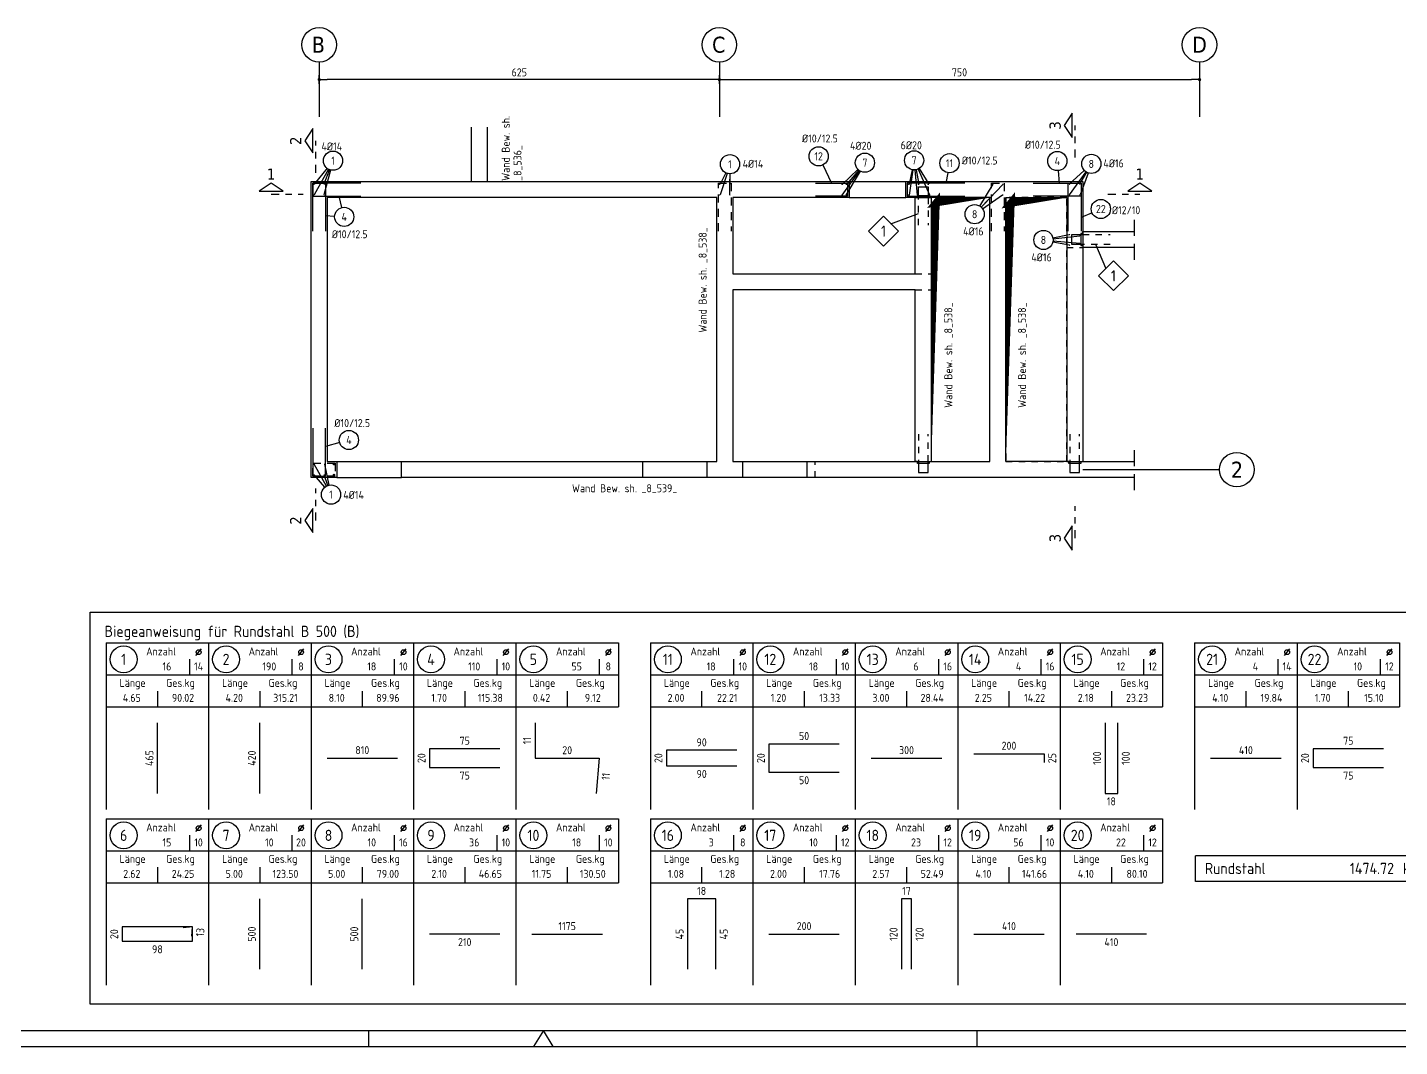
# Model space of a CAD drawing. Extents: x -17.6 to 69.1, y -6.7 to 29.7.
# Drawn here: x 17.72 to 39.15, y 0 to 15.92 of the extents above; entities that cross this region are included whole.
import ezdxf
from ezdxf.enums import TextEntityAlignment as Align

# ---------------------------------------------------------------- set-up
doc = ezdxf.new("R2010")
doc.units = 0
doc.header["$LTSCALE"] = 0.5
for name, pattern in [('AUSGEZOGEN', [1000.01, 1000, 0.01]), ('DASHDOTSMALL', [1.05, 0.5, -0.25, 0.05, -0.25]), ('DASHED', [0.75, 0.5, -0.25]), ('DOT', [0.175, 0.05, -0.125]), ('HIDDEN', [0.375, 0.25, -0.125]), ('HIDDEN2', [0.187, 0.125, -0.062]), ('STRICHPUNKT2', [0.55, 0.25, -0.125, 0.05, -0.125])]:
    doc.linetypes.add(name, pattern=pattern)
for name, color, linetype in [('1.OG', 7, 'Continuous'), ('ACHSEN', 7, 'Continuous'), ('AFU', 7, 'Continuous'), ('BETON', 7, 'Continuous'), ('DRUEBER', 7, 'Continuous'), ('grau_dunkel', 7, 'Continuous'), ('HBT', 7, 'Continuous'), ('HILFE', 7, 'Continuous'), ('MASSE', 7, 'Continuous'), ('OBJEKT', 7, 'Continuous'), ('RAHMEN', 7, 'Continuous'), ('RND', 7, 'Continuous'), ('RND_BILD', 7, 'Continuous'), ('SCHNITTE', 7, 'Continuous'), ('SFP_Achsen', 7, 'Continuous'), ('TEXT', 7, 'Continuous')]:
    doc.layers.add(name, color=color, linetype=linetype)
doc.styles.add('helv', font='tahoma.ttf')
doc.styles.add('txt', font='isocp.shx')
doc.linetypes.add('AFU_50K', pattern='A,0.15,["/",Standard,S=0.2,R=0,X=-0.01,Y=-0.1],0.07,["/",Standard,S=0.2,R=0,X=-0.01,Y=-0.1],0.15', length=0.37)
doc.dimstyles.new('DOT_I', dxfattribs={"dimscale": 0.5, "dimtxt": 0.25, "dimasz": 0.25, "dimexe": 0.1, "dimexo": 0.3, "dimgap": 0.1, "dimtad": 1, "dimdec": 3, "dimzin": 3, "dimtxsty": 'txt', "dimblk": 'DOT', "dimblk1": 'DOT', "dimblk2": 'DOT', "dimsah": 1, "dimcen": 0.1, "dimse1": 1, "dimse2": 1, "dimazin": 0, "dimtfac": 1, "dimtdec": 4, "dimtix": 1, "dimtmove": 2, "dimatfit": 3, "dimfxl": 0, "dimtvp": 1, "dimtolj": 1, "dimtzin": 0, "dimarcsym": 0})

# ---------------------------------------------------------------- blocks, each defined once
blk = doc.blocks.new('SCHN-2')
at = {"layer": 'SCHNITTE', "color": 6, "linetype": 'Continuous'}
blk.add_lwpolyline([(0.378, 0.088), (0, 0.34), (-0.378, 0.088)], close=True, dxfattribs=at)
at = {"layer": 'SCHNITTE', "color": 1, "linetype": 'DASHDOTSMALL', "style": 'helv'}
blk.add_attdef('SCHN-2', text='', height=0.35, dxfattribs=at).set_placement((0, 0.45), align=Align.CENTER)
blk = doc.blocks.new('RND_HIN')
at = {"layer": 'RND', "color": 7, "linetype": 'Continuous'}
blk.add_circle((0, 0), 0.3, dxfattribs=at)
at = {"layer": 'RND', "color": 7, "linetype": 'Continuous', "style": 'txt'}
blk.add_attdef('POSI', text='', height=0.25, dxfattribs=at).set_placement((0, 0), align=Align.MIDDLE)
blk = doc.blocks.new('DOT')
at = {"layer": 'MASSE', "color": 7, "linetype": 'Continuous'}
for p, q in [((0, 0), (-1, 0)), ((0, 0.54), (0, -0.54))]:
    blk.add_line(p, q, dxfattribs=at)
at = {"layer": 'MASSE', "color": 7, "linetype": 'Continuous', "const_width": 0.2}
blk.add_lwpolyline([(-0.1, 0, 1), (0.1, 0, 1)], format="xyb", close=True, dxfattribs=at)
blk = doc.blocks.new('*D20')
at = {"layer": 'Defpoints', "color": 0, "linetype": 'AUSGEZOGEN', "transparency": 16777216}
for p in [(22.274, 15.11), (22.274, 15.11), (28.524, 15.11)]:
    blk.add_point(p, dxfattribs=at)
at = {"layer": 'MASSE', "color": 0, "linetype": 'AUSGEZOGEN', "lineweight": -2, "transparency": 16777216}
blk.add_line((28.399, 15.11), (22.399, 15.11), dxfattribs=at)
at = {"layer": 'MASSE', "color": 0, "linetype": 'AUSGEZOGEN', "lineweight": -2, "transparency": 16777216, "xscale": 0.125, "yscale": 0.125, "zscale": 0.125, "rotation": 180}
blk.add_blockref('DOT', (22.274, 15.11), dxfattribs=at)
at = {"layer": 'MASSE', "color": 0, "linetype": 'AUSGEZOGEN', "lineweight": -2, "transparency": 16777216, "xscale": 0.125, "yscale": 0.125, "zscale": 0.125}
blk.add_blockref('DOT', (28.524, 15.11), dxfattribs=at)
at = {"layer": 'MASSE', "color": 0, "linetype": 'AUSGEZOGEN', "transparency": 16777216, "insert": (25.399, 15.223), "char_height": 0.125, "attachment_point": 5, "style": 'txt'}
blk.add_mtext('\\A1;625', dxfattribs=at)
blk = doc.blocks.new('*D21')
at = {"layer": 'Defpoints', "color": 0, "linetype": 'AUSGEZOGEN', "transparency": 16777216}
for p in [(28.524, 15.11), (36.024, 15.11), (36.024, 15.11)]:
    blk.add_point(p, dxfattribs=at)
at = {"layer": 'MASSE', "color": 0, "linetype": 'AUSGEZOGEN', "lineweight": -2, "transparency": 16777216}
blk.add_line((28.649, 15.11), (35.899, 15.11), dxfattribs=at)
at = {"layer": 'MASSE', "color": 0, "linetype": 'AUSGEZOGEN', "lineweight": -2, "transparency": 16777216, "xscale": 0.125, "yscale": 0.125, "zscale": 0.125, "rotation": 180}
blk.add_blockref('DOT', (28.524, 15.11), dxfattribs=at)
at = {"layer": 'MASSE', "color": 0, "linetype": 'AUSGEZOGEN', "lineweight": -2, "transparency": 16777216, "xscale": 0.125, "yscale": 0.125, "zscale": 0.125}
blk.add_blockref('DOT', (36.024, 15.11), dxfattribs=at)
at = {"layer": 'MASSE', "color": 0, "linetype": 'AUSGEZOGEN', "transparency": 16777216, "insert": (32.274, 15.223), "char_height": 0.125, "attachment_point": 5, "style": 'txt'}
blk.add_mtext('\\A1;750', dxfattribs=at)
blk = doc.blocks.new('A1-19-0')
at = {"layer": 'RAHMEN', "color": 5}
blk.add_line((2, 0.5), (102.6, 0.5), dxfattribs=at)
at = {"layer": 'RAHMEN', "color": 7}
for p, q in [((46.1, 0), (46.1, 0.5)), ((65.1, 0), (65.1, 0.5))]:
    blk.add_line(p, q, dxfattribs=at)
at = {"layer": 'RAHMEN', "color": 7, "linetype": 'Continuous'}
for p, q in [((51.55, 0.5), (51.24, 0)), ((51.86, 0), (51.55, 0.5))]:
    blk.add_line(p, q, dxfattribs=at)
at = {"layer": 'RAHMEN'}
blk.add_line((0, 0), (103.1, 0), dxfattribs=at)
blk = doc.blocks.new('RND_LIS2')
at = {"layer": 'RND', "color": 3, "linetype": 'Continuous'}
for p, q in [((0, 0), (0, -5.2)), ((0, 0), (3.2, 0)), ((3.2, 0), (3.2, -2)), ((2.6, -0.503), (2.6, -1)), ((0, -1), (3.2, -1)), ((1.6, -1.503), (1.6, -2)), ((0, -2), (3.2, -2))]:
    blk.add_line(p, q, dxfattribs=at)
at = {"layer": 'RND', "color": 7, "linetype": 'Continuous'}
blk.add_line((2.805, -0.39), (2.973, -0.186), dxfattribs=at)
at = {"layer": 'RND', "color": 1, "linetype": 'Continuous'}
blk.add_circle((0.545, -0.513), 0.42, dxfattribs=at)
at = {"layer": 'RND', "color": 7, "linetype": 'Continuous'}
blk.add_circle((2.889, -0.288), 0.075, dxfattribs=at)
at = {"layer": 'RND', "color": 7, "linetype": 'Continuous', "style": 'txt'}
for s, p in [('Anzahl', (1.249, -0.391)), ('Länge', (0.42, -1.373)), ('Ges.kg', (1.872, -1.373))]:
    blk.add_text(s, height=0.25, dxfattribs=at).set_placement(p)
at = {"layer": 'RND', "color": 1, "linetype": 'Continuous', "style": 'txt'}
blk.add_attdef('POS1', text='', height=0.35, dxfattribs=at).set_placement((0.545, -0.513), align=Align.MIDDLE)
at = {"layer": 'RND', "color": 7, "linetype": 'Continuous', "style": 'txt'}
for tag, p in [('STK1', (1.897, -0.859)), ('DS1', (2.885, -0.859)), ('LANG1', (0.8, -1.841)), ('GEW', (2.4, -1.841))]:
    blk.add_attdef(tag, text='', height=0.25, dxfattribs=at).set_placement(p, align=Align.CENTER)
blk = doc.blocks.new('RND_SUM')
at = {"layer": 'RND', "color": 5, "linetype": 'Continuous'}
for p, q in [((0, 0), (0, 0.8)), ((11, 0.8), (0, 0.8)), ((11, 0.8), (11, 0)), ((11, 0), (0, 0))]:
    blk.add_line(p, q, dxfattribs=at)
at = {"layer": 'RND', "color": 1, "linetype": 'Continuous', "style": 'txt'}
for s, p in [('Rundstahl', (0.292, 0.235)), ('kg', (6.483, 0.235))]:
    blk.add_text(s, height=0.35, dxfattribs=at).set_placement(p)
blk.add_text('x liefern', height=0.35, dxfattribs=at).set_placement((10.784, 0.235), align=Align.RIGHT)
for tag, p in [('RND-S', (6.203, 0.235)), ('RND-Z', (8.59, 0.235))]:
    blk.add_attdef(tag, text='', height=0.35, dxfattribs=at).set_placement(p, align=Align.RIGHT)

msp = doc.modelspace()

# ---------------------------------------------------------------- linework, layer by layer
at = {"layer": '1.OG', "linetype": 'DOT', "lineweight": -2}
for p, q in [((22.149, 13.515), (30.549, 13.515)), ((22.149, 8.89), (22.149, 13.515)), ((30.549, 13.515), (30.549, 13.265)), ((31.434, 13.265), (31.434, 13.515)), ((31.434, 13.515), (34.199, 13.515)), ((34.199, 13.515), (34.199, 12.735)), ((28.485, 13.265), (22.399, 13.265)), ((22.399, 13.265), (22.399, 9.14)), ((28.485, 9.14), (28.485, 13.265)), ((30.549, 13.265), (28.734, 13.265)), ((28.734, 13.265), (28.734, 12.075)), ((31.584, 13.265), (31.434, 13.265)), ((31.584, 12.075), (31.584, 13.265)), ((34.199, 12.735), (35.003, 12.735)), ((35.003, 12.485), (34.199, 12.485)), ((34.199, 12.485), (34.199, 9.14)), ((28.734, 12.075), (31.584, 12.075)), ((31.584, 11.825), (28.734, 11.825)), ((28.734, 11.825), (28.735, 9.14)), ((31.584, 9.14), (31.584, 11.825)), ((22.399, 9.14), (22.549, 9.14)), ((22.549, 9.14), (22.549, 8.89)), ((28.334, 8.89), (28.334, 9.14)), ((28.334, 9.14), (28.485, 9.14)), ((28.735, 9.14), (28.884, 9.14)), ((28.884, 9.14), (28.884, 8.89)), ((30.019, 8.89), (30.019, 9.14)), ((30.019, 9.14), (31.584, 9.14)), ((34.199, 9.14), (35.003, 9.14)), ((22.549, 8.89), (22.149, 8.89)), ((28.884, 8.89), (28.334, 8.89)), ((35.003, 8.89), (30.019, 8.89))]:
    msp.add_line(p, q, dxfattribs=at)
for points in [[(31.834, 9.14), (32.749, 9.14), (32.749, 13.265), (31.834, 13.265), (31.834, 9.14)], [(33.949, 9.14), (33.949, 13.265), (32.999, 13.265), (32.999, 9.14), (33.949, 9.14)]]:
    msp.add_lwpolyline(points, dxfattribs=at)
msp.add_lwpolyline([(23.559, 9.14), (27.324, 9.14), (27.324, 8.89), (23.559, 8.89)], close=True, dxfattribs=at)
at = {"layer": 'ACHSEN', "color": 140, "linetype": 'AUSGEZOGEN'}
for p, q in [((22.274, 15.384), (22.274, 14.529)), ((28.524, 15.384), (28.524, 14.529)), ((36.024, 15.384), (36.024, 14.529)), ((34.202, 9.015), (36.335, 9.015))]:
    msp.add_line(p, q, dxfattribs=at)
at = {"layer": 'AFU', "color": 8, "linetype": 'AFU_50K'}
for p, q in [((31.584, 13.265), (31.834, 13.265)), ((34.199, 12.735), (34.199, 12.485)), ((31.584, 9.14), (31.834, 9.14)), ((33.949, 9.14), (34.199, 9.14))]:
    msp.add_line(p, q, dxfattribs=at)
at = {"layer": 'BETON', "color": 6, "linetype": 'AUSGEZOGEN', "lineweight": -2}
for p, q in [((22.149, 13.515), (30.549, 13.515)), ((22.149, 8.89), (22.149, 13.515)), ((30.549, 13.515), (30.549, 13.265)), ((31.434, 13.265), (31.434, 13.515)), ((31.434, 13.515), (34.199, 13.515)), ((34.199, 13.515), (34.199, 12.735)), ((28.484, 13.265), (22.399, 13.265)), ((22.399, 13.265), (22.4, 9.14)), ((28.484, 9.14), (28.484, 13.265)), ((30.549, 13.265), (28.734, 13.265)), ((28.734, 13.265), (28.734, 12.075)), ((31.584, 13.265), (31.434, 13.265)), ((31.584, 12.075), (31.584, 13.265)), ((34.199, 12.735), (35.003, 12.735)), ((35.003, 12.485), (34.199, 12.485)), ((34.199, 12.485), (34.199, 9.14)), ((28.734, 12.075), (31.584, 12.075)), ((31.584, 11.825), (28.734, 11.825)), ((28.734, 11.825), (28.735, 9.14)), ((31.584, 9.14), (31.584, 11.825)), ((22.4, 9.14), (22.549, 9.14)), ((22.549, 9.14), (22.549, 8.89)), ((28.334, 8.89), (28.334, 9.14)), ((28.334, 9.14), (28.484, 9.14)), ((28.735, 9.14), (28.884, 9.14)), ((28.884, 9.14), (28.884, 8.89)), ((29.894, 8.89), (29.894, 9.14)), ((29.894, 9.14), (31.584, 9.14)), ((34.199, 9.14), (35.003, 9.14)), ((22.549, 8.89), (22.149, 8.89)), ((28.884, 8.89), (28.334, 8.89)), ((35.003, 8.89), (29.894, 8.89))]:
    msp.add_line(p, q, dxfattribs=at)
for points in [[(32.749, 13.265), (31.834, 13.265), (31.834, 9.14), (32.749, 9.14)], [(32.999, 13.265), (33.949, 13.265), (33.949, 9.14), (32.999, 9.14)], [(23.559, 9.14), (27.324, 9.14), (27.324, 8.89), (23.559, 8.89)]]:
    msp.add_lwpolyline(points, close=True, dxfattribs=at)
at = {"layer": 'DRUEBER', "color": 7, "linetype": 'HIDDEN2'}
for p, q in [((31.584, 13.265), (31.834, 13.265)), ((33.949, 12.485), (34.199, 12.485)), ((31.584, 12.075), (31.834, 12.075)), ((31.584, 11.825), (31.834, 11.825)), ((31.584, 9.14), (31.834, 9.14)), ((31.584, 9.14), (31.834, 9.14)), ((31.584, 9.14), (31.834, 9.14)), ((33.949, 9.14), (34.199, 9.14)), ((33.949, 9.14), (34.199, 9.14))]:
    msp.add_line(p, q, dxfattribs=at)
at = {"layer": 'grau_dunkel', "color": 21}
for points in [[(31.834, 9.14, 0, 0.134, 0), (31.901, 13.264, 0, 0, 0), (31.841, 13.191, 0.149, 0, 0), (32.749, 13.265, 0, 0, 0)], [(33, 9.14, 0, 0.139, 0), (33.069, 13.264, 0, 0, 0), (33.006, 13.188, 0.155, 0, 0), (33.949, 13.265, 0, 0, 0)]]:
    msp.add_lwpolyline(points, format="xyseb", dxfattribs=at)
at = {"layer": 'HBT', "color": 102, "linetype": 'AUSGEZOGEN'}
for p, q in [((31.616, 13.265), (31.584, 13.265)), ((31.802, 13.265), (31.834, 13.265)), ((34.199, 12.703), (34.199, 12.735)), ((34.199, 12.517), (34.199, 12.485)), ((31.616, 9.14), (31.584, 9.14)), ((31.802, 9.14), (31.834, 9.14)), ((33.981, 9.14), (33.949, 9.14)), ((34.167, 9.14), (34.199, 9.14))]:
    msp.add_line(p, q, dxfattribs=at)
for points in [[(31.802, 13.265), (31.802, 13.295), (31.616, 13.295), (31.616, 13.265)], [(34.199, 12.703), (34.169, 12.703), (34.169, 12.517), (34.199, 12.517)], [(31.802, 9.14), (31.802, 9.11), (31.616, 9.11), (31.616, 9.14)], [(34.167, 9.14), (34.167, 9.11), (33.981, 9.11), (33.981, 9.14)]]:
    msp.add_lwpolyline(points, dxfattribs=at)
at = {"layer": 'HBT', "color": 1, "linetype": 'AUSGEZOGEN'}
for points in [[(31.632, 13.295), (31.632, 13.435), (31.786, 13.435), (31.786, 13.295)], [(31.632, 13.295), (31.632, 13.435), (31.786, 13.435), (31.786, 13.295)], [(34.169, 12.533), (34.029, 12.533), (34.029, 12.687), (34.169, 12.687)], [(34.169, 12.533), (34.029, 12.533), (34.029, 12.687), (34.169, 12.687)], [(31.632, 9.11), (31.632, 8.97), (31.786, 8.97), (31.786, 9.11)], [(33.997, 9.11), (33.997, 8.97), (34.151, 8.97), (34.151, 9.11)]]:
    msp.add_lwpolyline(points, dxfattribs=at)
at = {"layer": 'HBT', "color": 1, "linetype": 'HIDDEN2'}
for points in [[(31.632, 12.835), (31.632, 13.265), (31.632, 13.295)], [(31.786, 13.295), (31.786, 13.265), (31.786, 12.835)], [(34.169, 12.687), (34.199, 12.687), (34.629, 12.687)], [(34.629, 12.533), (34.199, 12.533), (34.169, 12.533)], [(31.632, 9.57), (31.632, 9.14), (31.632, 9.11)], [(31.786, 9.11), (31.786, 9.14), (31.786, 9.57)], [(33.997, 9.57), (33.997, 9.14), (33.997, 9.11)], [(34.151, 9.11), (34.151, 9.14), (34.151, 9.57)], [(31.632, 9.11), (31.632, 8.97), (31.786, 8.97), (31.786, 9.11)], [(33.997, 9.11), (33.997, 8.97), (34.151, 8.97), (34.151, 9.11)]]:
    msp.add_lwpolyline(points, dxfattribs=at)
at = {"layer": 'HBT', "color": 1, "linetype": 'Continuous'}
for points in [[(30.854, 12.741), (31.087, 12.975), (31.321, 12.741), (31.087, 12.508)], [(34.446, 12.045), (34.679, 12.279), (34.912, 12.045), (34.679, 11.812)]]:
    msp.add_lwpolyline(points, close=True, dxfattribs=at)
at = {"layer": 'HILFE', "color": 102, "linetype": 'AUSGEZOGEN'}
for p, q in [((31.204, 12.858), (31.632, 13.017)), ((34.562, 12.162), (34.405, 12.533))]:
    msp.add_line(p, q, dxfattribs=at)
at = {"layer": 'HILFE', "color": 102, "linetype": 'DASHED'}
for p, q in [((35.003, 12.916), (35.003, 12.241)), ((35.003, 9.321), (35.003, 8.646))]:
    msp.add_line(p, q, dxfattribs=at)
at = {"layer": 'OBJEKT', "color": 7, "linetype": 'AUSGEZOGEN'}
for p, q in [((24.649, 14.369), (24.649, 13.515)), ((24.899, 14.369), (24.899, 13.515)), ((30.549, 13.515), (31.434, 13.515)), ((30.549, 13.265), (31.434, 13.265)), ((22.549, 9.14), (23.559, 9.14)), ((27.324, 9.14), (28.334, 9.14)), ((28.884, 9.14), (29.894, 9.14)), ((22.549, 8.89), (23.559, 8.89)), ((28.334, 8.89), (27.324, 8.89)), ((29.894, 8.89), (28.884, 8.89))]:
    msp.add_line(p, q, dxfattribs=at)
at = {"layer": 'RND', "color": 102, "linetype": 'AUSGEZOGEN'}
for p, q in [((22.397, 13.725), (22.196, 13.474)), ((30.138, 13.776), (30.274, 13.49)), ((31.643, 13.719), (31.793, 13.474)), ((22.418, 13.711), (22.196, 13.307)), ((22.436, 13.703), (22.347, 13.474)), ((22.452, 13.697), (22.347, 13.307)), ((28.623, 13.653), (28.534, 13.474)), ((28.644, 13.644), (28.534, 13.307)), ((28.687, 13.637), (28.683, 13.474)), ((28.688, 13.637), (28.683, 13.307)), ((30.71, 13.689), (30.435, 13.306)), ((30.689, 13.707), (30.447, 13.474)), ((30.721, 13.681), (30.501, 13.306)), ((30.7, 13.696), (30.513, 13.474)), ((31.536, 13.701), (31.49, 13.474)), ((31.545, 13.699), (31.49, 13.306)), ((31.578, 13.698), (31.612, 13.303)), ((31.595, 13.701), (31.641, 13.474)), ((31.627, 13.711), (31.807, 13.311)), ((32.092, 13.655), (32.062, 13.49)), ((33.815, 13.687), (33.833, 13.49)), ((34.223, 13.69), (33.988, 13.474)), ((34.246, 13.669), (33.988, 13.307)), ((34.258, 13.662), (34.149, 13.474)), ((34.282, 13.65), (34.159, 13.307)), ((22.63, 13.111), (22.586, 13.29)), ((32.59, 13.134), (32.8, 13.474)), ((32.614, 13.115), (32.956, 13.474)), ((32.615, 13.114), (32.8, 13.307)), ((32.634, 13.091), (32.946, 13.307)), ((22.515, 12.972), (22.374, 12.979)), ((34.344, 13.029), (34.174, 12.955)), ((33.732, 12.635), (33.988, 12.688)), ((33.734, 12.621), (34.154, 12.669)), ((33.733, 12.576), (33.993, 12.526)), ((33.735, 12.591), (34.154, 12.554)), ((22.594, 9.437), (22.374, 9.375)), ((22.387, 8.756), (22.196, 9.099)), ((22.43, 8.772), (22.363, 9.099)), ((22.362, 8.739), (22.196, 8.933)), ((22.411, 8.767), (22.353, 8.933))]:
    msp.add_line(p, q, dxfattribs=at)
at = {"layer": 'RND', "color": 1, "linetype": 'AUSGEZOGEN'}
for points in [[(22.924, 13.49), (22.174, 13.49), (22.174, 13.29), (22.924, 13.29)], [(22.174, 12.74), (22.174, 13.49), (22.374, 13.49), (22.374, 12.74)], [(30.024, 13.49), (30.524, 13.49), (30.524, 13.29), (30.024, 13.29)], [(32.359, 13.49), (31.459, 13.49), (31.459, 13.29), (32.359, 13.29)], [(33.424, 13.49), (34.174, 13.49), (34.174, 13.29), (33.424, 13.29)], [(33.974, 12.74), (33.974, 13.49), (34.174, 13.49), (34.174, 12.74)], [(22.174, 9.665), (22.174, 8.915), (22.374, 8.915), (22.374, 9.665)]]:
    msp.add_lwpolyline(points, dxfattribs=at)
at = {"layer": 'RND', "color": 7, "linetype": 'AUSGEZOGEN'}
for points, const_width in [([(22.186, 13.474, 1), (22.196, 13.474, 1)], 0.01), ([(22.186, 13.307, 1), (22.196, 13.307, 1)], 0.01), ([(22.347, 13.474, 1), (22.357, 13.474, 1)], 0.01), ([(22.347, 13.307, 1), (22.357, 13.307, 1)], 0.01), ([(28.524, 13.474, 1), (28.534, 13.474, 1)], 0.01), ([(28.524, 13.307, 1), (28.534, 13.307, 1)], 0.01), ([(28.683, 13.474, 1), (28.693, 13.474, 1)], 0.01), ([(28.683, 13.307, 1), (28.693, 13.307, 1)], 0.01), ([(30.435, 13.474, 1), (30.447, 13.474, 1)], 0.0125), ([(30.435, 13.306, 1), (30.447, 13.306, 1)], 0.0125), ([(30.501, 13.474, 1), (30.513, 13.474, 1)], 0.0125), ([(30.501, 13.306, 1), (30.513, 13.306, 1)], 0.0125), ([(31.478, 13.474, 1), (31.49, 13.474, 1)], 0.0125), ([(31.478, 13.306, 1), (31.49, 13.306, 1)], 0.0125), ([(31.614, 13.306, 1), (31.626, 13.306, 1)], 0.0125), ([(31.629, 13.474, 1), (31.641, 13.474, 1)], 0.0125), ([(31.78, 13.474, 1), (31.793, 13.474, 1)], 0.0125), ([(31.8, 13.306, 1), (31.813, 13.306, 1)], 0.0125), ([(32.79, 13.474, 1), (32.8, 13.474, 1)], 0.01), ([(32.79, 13.307, 1), (32.8, 13.307, 1)], 0.01), ([(32.946, 13.474, 1), (32.956, 13.474, 1)], 0.01), ([(32.946, 13.307, 1), (32.956, 13.307, 1)], 0.01), ([(33.988, 13.474, 1), (33.998, 13.474, 1)], 0.01), ([(33.988, 13.307, 1), (33.998, 13.307, 1)], 0.01), ([(34.149, 13.474, 1), (34.159, 13.474, 1)], 0.01), ([(34.149, 13.307, 1), (34.159, 13.307, 1)], 0.01), ([(33.988, 12.688, 1), (33.998, 12.688, 1)], 0.01), ([(34.149, 12.674, 1), (34.159, 12.674, 1)], 0.01), ([(33.988, 12.521, 1), (33.998, 12.521, 1)], 0.01), ([(34.149, 12.549, 1), (34.159, 12.549, 1)], 0.01), ([(22.186, 9.099, 1), (22.196, 9.099, 1)], 0.01), ([(22.353, 9.099, 1), (22.363, 9.099, 1)], 0.01), ([(22.186, 8.933, 1), (22.196, 8.933, 1)], 0.01), ([(22.353, 8.933, 1), (22.363, 8.933, 1)], 0.01)]:
    msp.add_lwpolyline(points, format="xyb", close=True, dxfattribs=dict(at, const_width=const_width))
at = {"layer": 'RND', "color": 7, "linetype": 'HIDDEN'}
for points in [[(28.509, 12.74), (28.509, 13.49), (28.709, 13.49), (28.709, 12.74)], [(32.774, 12.74), (32.774, 13.49), (32.974, 13.49), (32.974, 12.74)]]:
    msp.add_lwpolyline(points, dxfattribs=at)
msp.add_lwpolyline([(22.524, 8.915), (22.174, 8.915), (22.174, 9.115), (22.524, 9.115)], close=True, dxfattribs=at)
at = {"layer": 'RND', "color": 7, "linetype": 'AUSGEZOGEN'}
for centre in [(22.505, 9.099), (22.505, 8.933)]:
    msp.add_circle(centre, 0.01, dxfattribs=at)
at = {"layer": 'RND_BILD', "color": 1, "linetype": 'AUSGEZOGEN'}
for points in [[(19.747, 3.957), (19.747, 5.057)], [(21.347, 3.957), (21.347, 5.057)], [(25.646, 5.057), (25.646, 4.506), (26.648, 4.506), (26.6, 3.957)], [(34.548, 5.057), (34.548, 3.957), (34.746, 3.957), (34.746, 5.057)], [(30.397, 4.727), (29.297, 4.727), (29.297, 4.287), (30.397, 4.287)], [(22.397, 4.507), (23.497, 4.507)], [(25.097, 4.654), (23.997, 4.654), (23.997, 4.36), (25.097, 4.36)], [(28.797, 4.629), (27.697, 4.629), (27.697, 4.385), (28.797, 4.385)], [(30.897, 4.507), (31.997, 4.507)], [(32.497, 4.576), (33.597, 4.576), (33.597, 4.438)], [(36.197, 4.507), (37.297, 4.507)], [(38.897, 4.654), (37.797, 4.654), (37.797, 4.36), (38.897, 4.36)], [(21.347, 1.207), (21.347, 2.307)], [(22.947, 1.207), (22.947, 2.307)], [(28.467, 1.207), (28.467, 2.307), (28.027, 2.307), (28.027, 1.207)], [(31.525, 1.207), (31.525, 2.307), (31.369, 2.307), (31.369, 1.207)], [(20.285, 1.724), (20.297, 1.869), (19.197, 1.869), (19.197, 1.645), (20.297, 1.645), (20.297, 1.869), (20.152, 1.856)], [(25.097, 1.757), (23.997, 1.757)], [(25.597, 1.757), (26.697, 1.757)], [(29.297, 1.757), (30.397, 1.757)], [(32.497, 1.757), (33.597, 1.757)], [(35.197, 1.757), (34.097, 1.757)]]:
    msp.add_lwpolyline(points, dxfattribs=at)
at = {"layer": 'SCHNITTE', "color": 6, "linetype": 'STRICHPUNKT2'}
for p, q in [((34.08, 13.894), (34.08, 14.394)), ((22.219, 13.654), (22.219, 14.154)), ((21.523, 13.32), (22.023, 13.32)), ((34.59, 13.32), (35.09, 13.32)), ((22.219, 8.22), (22.219, 8.72)), ((34.08, 7.946), (34.08, 8.446))]:
    msp.add_line(p, q, dxfattribs=at)
at = {"layer": 'SFP_Achsen', "color": 7, "linetype": 'AUSGEZOGEN'}
for centre in [(22.274, 15.654), (28.524, 15.654), (36.024, 15.654), (36.606, 9.015)]:
    msp.add_circle(centre, 0.27, dxfattribs=at)
at = {"layer": 'TEXT', "color": 1, "linetype": 'AUSGEZOGEN'}
msp.add_lwpolyline([(18.695, 6.789), (41.871, 6.789), (41.871, 0.665), (18.695, 0.665)], close=True, dxfattribs=at)

# ---------------------------------------------------------------- block references
at = {"layer": 'RAHMEN', "color": 7, "linetype": 'AUSGEZOGEN', "xscale": 0.5, "yscale": 0.5, "zscale": 0.5}
msp.add_blockref('A1-19-0', (0, 0), dxfattribs=at)
at = {"layer": 'RND', "color": 7, "linetype": 'AUSGEZOGEN', "xscale": 0.5, "yscale": 0.5, "zscale": 0.5}
for p, values in [((22.49, 13.842), {'POSI': '1'}), ((28.69, 13.787), {'POSI': '1'}), ((30.074, 13.911), {'POSI': '12'}), ((30.797, 13.811), {'POSI': '7'}), ((31.565, 13.848), {'POSI': '7'}), ((32.118, 13.803), {'POSI': '11'}), ((33.802, 13.837), {'POSI': '4'}), ((34.333, 13.792), {'POSI': '8'}), ((22.665, 12.965), {'POSI': '4'}), ((32.511, 13.006), {'POSI': '8'}), ((34.482, 13.088), {'POSI': '22'}), ((33.585, 12.604), {'POSI': '8'}), ((22.738, 9.478), {'POSI': '4'}), ((22.459, 8.625), {'POSI': '1'})]:
    msp.add_blockref('RND_HIN', p, dxfattribs=at).add_auto_attribs(values)
at = {"layer": 'RND_BILD', "color": 6, "linetype": 'AUSGEZOGEN', "xscale": 0.5, "yscale": 0.5, "zscale": 0.5}
for p, values in [((18.947, 6.307), {'POS1': '1', 'STK1': '16', 'DS1': '14', 'LANG1': '4.65', 'GEW': '90.02'}), ((35.947, 6.307), {'POS1': '21', 'STK1': '4', 'DS1': '14', 'LANG1': '4.10', 'GEW': '19.84'})]:
    msp.add_blockref('RND_LIS2', p, dxfattribs=at).add_auto_attribs(values)
at = {"layer": 'RND_BILD', "color": 7, "linetype": 'AUSGEZOGEN', "xscale": 0.5, "yscale": 0.5, "zscale": 0.5}
for name, p, values in [('RND_LIS2', (20.547, 6.307), {'POS1': '2', 'STK1': '190', 'DS1': '8', 'LANG1': '4.20', 'GEW': '315.21'}), ('RND_LIS2', (22.147, 6.307), {'POS1': '3', 'STK1': '18', 'DS1': '10', 'LANG1': '8.10', 'GEW': '89.96'}), ('RND_LIS2', (23.747, 6.307), {'POS1': '4', 'STK1': '110', 'DS1': '10', 'LANG1': '1.70', 'GEW': '115.38'}), ('RND_LIS2', (25.347, 6.307), {'POS1': '5', 'STK1': '55', 'DS1': '8', 'LANG1': '0.42', 'GEW': '9.12'}), ('RND_LIS2', (27.447, 6.307), {'POS1': '11', 'STK1': '18', 'DS1': '10', 'LANG1': '2.00', 'GEW': '22.21'}), ('RND_LIS2', (29.047, 6.307), {'POS1': '12', 'STK1': '18', 'DS1': '10', 'LANG1': '1.20', 'GEW': '13.33'}), ('RND_LIS2', (30.647, 6.307), {'POS1': '13', 'STK1': '6', 'DS1': '16', 'LANG1': '3.00', 'GEW': '28.44'}), ('RND_LIS2', (32.247, 6.307), {'POS1': '14', 'STK1': '4', 'DS1': '16', 'LANG1': '2.25', 'GEW': '14.22'}), ('RND_LIS2', (33.847, 6.307), {'POS1': '15', 'STK1': '12', 'DS1': '12', 'LANG1': '2.18', 'GEW': '23.23'}), ('RND_LIS2', (37.547, 6.307), {'POS1': '22', 'STK1': '10', 'DS1': '12', 'LANG1': '1.70', 'GEW': '15.10'}), ('RND_LIS2', (18.947, 3.557), {'POS1': '6', 'STK1': '15', 'DS1': '10', 'LANG1': '2.62', 'GEW': '24.25'}), ('RND_LIS2', (20.547, 3.557), {'POS1': '7', 'STK1': '10', 'DS1': '20', 'LANG1': '5.00', 'GEW': '123.50'}), ('RND_LIS2', (22.147, 3.557), {'POS1': '8', 'STK1': '10', 'DS1': '16', 'LANG1': '5.00', 'GEW': '79.00'}), ('RND_LIS2', (23.747, 3.557), {'POS1': '9', 'STK1': '36', 'DS1': '10', 'LANG1': '2.10', 'GEW': '46.65'}), ('RND_LIS2', (25.347, 3.557), {'POS1': '10', 'STK1': '18', 'DS1': '10', 'LANG1': '11.75', 'GEW': '130.50'}), ('RND_LIS2', (27.447, 3.557), {'POS1': '16', 'STK1': '3', 'DS1': '8', 'LANG1': '1.08', 'GEW': '1.28'}), ('RND_LIS2', (29.047, 3.557), {'POS1': '17', 'STK1': '10', 'DS1': '12', 'LANG1': '2.00', 'GEW': '17.76'}), ('RND_LIS2', (30.647, 3.557), {'POS1': '18', 'STK1': '23', 'DS1': '12', 'LANG1': '2.57', 'GEW': '52.49'}), ('RND_LIS2', (32.247, 3.557), {'POS1': '19', 'STK1': '56', 'DS1': '10', 'LANG1': '4.10', 'GEW': '141.66'}), ('RND_LIS2', (33.847, 3.557), {'POS1': '20', 'STK1': '22', 'DS1': '12', 'LANG1': '4.10', 'GEW': '80.10'}), ('RND_SUM', (35.959, 2.579), {'RND-S': '1474.72', 'RND-Z': '1'})]:
    msp.add_blockref(name, p, dxfattribs=at).add_auto_attribs(values)
at = {"layer": 'SCHNITTE', "color": 6, "linetype": 'STRICHPUNKT2', "xscale": 0.5, "yscale": 0.5, "zscale": 0.5, "rotation": 90}
for p, values in [((34.08, 14.394), {'SCHN-2': '3'}), ((22.219, 14.154), {'SCHN-2': '2'}), ((22.219, 8.22), {'SCHN-2': '2'}), ((34.08, 7.946), {'SCHN-2': '3'})]:
    msp.add_blockref('SCHN-2', p, dxfattribs=at).add_auto_attribs(values)
at = {"layer": 'SCHNITTE', "color": 6, "linetype": 'STRICHPUNKT2', "xscale": 0.5, "yscale": 0.5, "zscale": 0.5}
for p in [(21.523, 13.32), (35.09, 13.32)]:
    msp.add_blockref('SCHN-2', p, dxfattribs=at).add_auto_attribs({'SCHN-2': '1'})

# ---------------------------------------------------------------- texts
at = {"layer": 'HBT', "color": 1, "linetype": 'Continuous', "style": 'txt'}
for p in [(31.087, 12.654), (34.679, 11.957)]:
    msp.add_attdef('1', text='?', height=0.175, dxfattribs=at).set_placement(p, align=Align.CENTER)
at = {"layer": 'RND_BILD', "color": 7, "linetype": 'AUSGEZOGEN', "style": 'txt'}
for s, p in [('75', (24.547, 4.779)), ('90', (28.247, 4.754)), ('50', (29.847, 4.852)), ('200', (33.047, 4.701)), ('75', (38.347, 4.779)), ('810', (22.947, 4.632)), ('20', (26.147, 4.631)), ('300', (31.447, 4.632)), ('410', (36.747, 4.632)), ('75', (24.547, 4.235)), ('90', (28.247, 4.26)), ('75', (38.347, 4.235)), ('50', (29.847, 4.162)), ('18', (34.647, 3.832)), ('18', (28.247, 2.432)), ('17', (31.447, 2.432)), ('1175', (26.147, 1.882)), ('200', (29.847, 1.882)), ('410', (33.047, 1.882)), ('98', (19.747, 1.52)), ('410', (34.647, 1.632))]:
    msp.add_text(s, height=0.125, dxfattribs=at).set_placement(p, align=Align.MIDDLE)
for s, rotation, p in [('11', 90, (25.521, 4.781)), ('465', 90, (19.622, 4.507)), ('420', 90, (21.222, 4.507)), ('20', 90, (23.872, 4.507)), ('20', 90, (27.572, 4.507)), ('20', 90, (29.172, 4.507)), ('25', 90, (33.722, 4.507)), ('100', 90, (34.423, 4.507)), ('100', 90, (34.871, 4.507)), ('20', 90, (37.672, 4.507)), ('11', 85, (26.749, 4.221)), ('20', 90, (19.072, 1.757)), ('13', 84.9999, (20.415, 1.786)), ('500', 90, (21.222, 1.757)), ('500', 90, (22.822, 1.757)), ('45', 90, (27.902, 1.757)), ('45', 90, (28.592, 1.757)), ('120', 90, (31.244, 1.757)), ('120', 90, (31.65, 1.757)), ('210', 360, (24.547, 1.632))]:
    msp.add_text(s, height=0.125, rotation=rotation, dxfattribs=at).set_placement(p, align=Align.MIDDLE)
at = {"layer": 'SFP_Achsen', "color": 6, "linetype": 'AUSGEZOGEN', "style": 'helv'}
for s, p in [('B', (22.16, 15.53)), ('C', (28.41, 15.53)), ('D', (35.91, 15.53)), ('2', (36.515, 8.889))]:
    msp.add_text(s, height=0.25, dxfattribs=at).set_placement(p)
at = {"layer": 'TEXT', "color": 7, "linetype": 'AUSGEZOGEN', "style": 'txt'}
for s, p in [('Wand Bew. sh. ', (25.25, 13.528)), ('_8_536_', (25.434, 13.528)), ('Wand Bew. sh. _8_538_', (28.325, 11.155)), ('Wand Bew. sh. _8_538_', (32.162, 9.981)), ('Wand Bew. sh. _8_538_', (33.313, 9.981))]:
    msp.add_text(s, height=0.125, rotation=90, dxfattribs=at).set_placement(p)
for s, p in [('%%C10/12.5', (29.814, 14.127)), ('6%%C20', (31.355, 14.021)), ('%%C10/12.5', (33.297, 14.03)), ('4%%C14', (22.309, 14.003)), ('4%%C20', (30.564, 14.013)), ('4%%C14', (28.887, 13.731)), ('%%C10/12.5', (32.31, 13.783)), ('4%%C16', (34.521, 13.739)), ('%%C12/10', (34.654, 13.006)), ('%%C10/12.5', (22.471, 12.631)), ('4%%C16', (32.331, 12.676)), ('4%%C16', (33.396, 12.27)), ('%%C10/12.5', (22.51, 9.68)), ('Wand Bew. sh. _8_539_', (26.222, 8.661)), ('4%%C14', (22.65, 8.558))]:
    msp.add_text(s, height=0.125, dxfattribs=at).set_placement(p)
at = {"layer": 'TEXT', "color": 1, "linetype": 'AUSGEZOGEN', "style": 'txt'}
msp.add_text('Biegeanweisung für Rundstahl B 500 (B)', height=0.175, dxfattribs=at).set_placement((18.921, 6.401))

# ---------------------------------------------------------------- dimensions: what is measured, and where the dimension line sits
at = {"layer": 'MASSE', "color": 7, "linetype": 'AUSGEZOGEN'}
for base, p2, picture, middle in [((22.274, 15.11), (22.274, 15.11), '*D20', (25.399, 15.223)), ((36.024, 15.11), (36.024, 15.11), '*D21', (32.274, 15.223))]:
    dim = msp.add_linear_dim(base=base, p1=(28.524, 15.11), p2=p2, dimstyle='DOT_I', override={"dimdec": 0, "dimlfac": 100}, dxfattribs=at)
    dim.commit()
    dim.dimension.update_dxf_attribs({"geometry": picture, "text_midpoint": middle})

doc.saveas('drawing.dxf')
